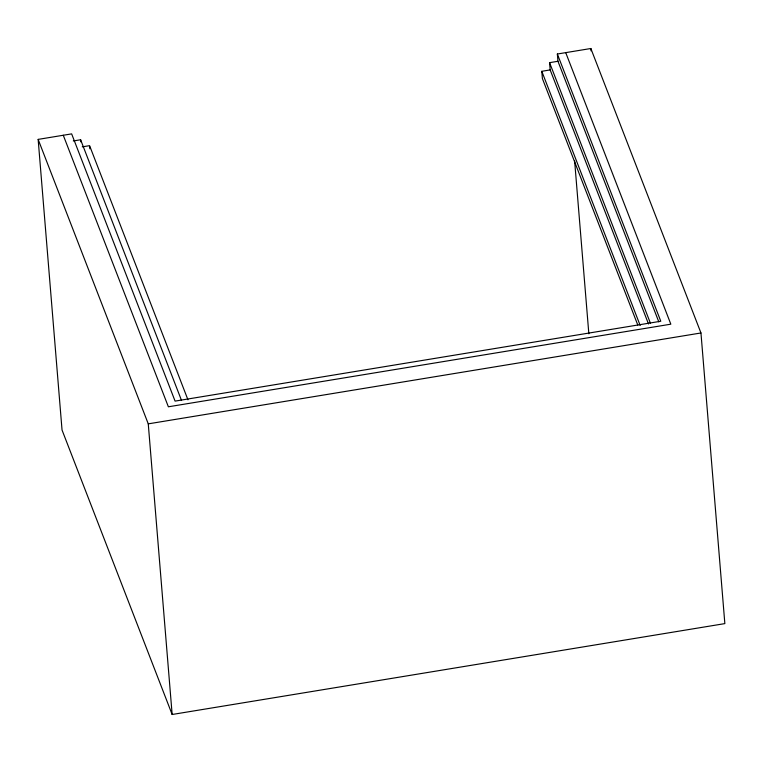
<?xml version="1.0" encoding="UTF-8"?>
<svg xmlns="http://www.w3.org/2000/svg" width="763" height="763" viewBox="0 0 763 763"><rect width="100%" height="100%" fill="white"/><g stroke="black" fill="none" stroke-linecap="round" stroke-linejoin="round"><path stroke-width="1.14" d="M38.15 139.391L71.646 133.878L175.08 401.109L660.787 321.242L557.352 54.011L590.848 48.508L700.959 332.973L724.85 623.609L172.152 714.492L62.041 430.027L38.15 139.391L148.26 423.856L172.152 714.492M73.296 140.974L80.62 139.763L181.527 400.47M648.502 323.97L550.171 69.919L549.579 62.661L557.953 61.278L658.803 321.852M82.261 146.858L89.586 145.657L187.965 399.822M637.763 324.962L542.398 78.57L541.797 71.302L550.171 69.919M148.26 423.856L700.959 332.973M565.726 52.637L670.83 324.18L168.375 406.793L63.272 135.251M549.579 62.661L650.477 323.359M541.797 71.302L640.176 325.467M590.848 48.508L591.048 50.883M574.625 160.888L588.845 333.803M557.352 54.011L557.953 61.278M89.672 146.696L89.843 148.766M80.62 139.763L80.792 141.842"/></g></svg>
